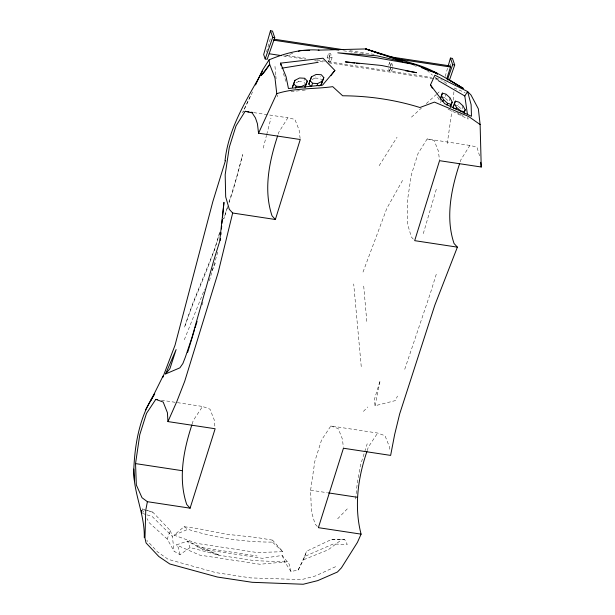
<?xml version="1.0" encoding="UTF-8"?>
<svg xmlns="http://www.w3.org/2000/svg" width="615" height="615" viewBox="0 0 615 615"><rect width="100%" height="100%" fill="white"/><g stroke="black" fill="none" stroke-linecap="round" stroke-linejoin="round"><path stroke-width="0.46" stroke-dasharray="3.08 2.31" d="M453.908 91.781L453.278 101.275M282.862 551.693L272.376 542.107L272.522 540.139L256.417 537.464L226.528 534.251L197.438 528.508L184.062 526.701L174.06 535.165L196.961 543.406L257.101 552.539L282.862 551.693L272.522 540.139M355.608 499.026L357.223 483.452L360.49 465.071L367.209 443.769M447.266 143.572L451.94 110.669M317.271 526.44L315.049 523.995L311.398 511.534L310.606 490.186L314.842 461.265L321.56 439.971L330.87 425.949L377.641 433.052L385.036 435.751L389.257 446.398L389.941 450.903M375.058 405.754L380.178 380.554L374.281 399.758L375.058 405.754L395.445 400.573L397.436 396.091M217.764 252.012L209 282.07M263.22 148.107L266.503 135.377M266.741 134.462L270.961 118.088M266.487 52.114L270.931 36.554M445.214 76.391L447.828 67.235M450.38 65.713L450.903 63.883M423.297 233.615L436.927 187.129M214.289 250.505L219.955 231.594C211.122 264.596 194.993 295.008 184.423 327.426L192.826 303.21L214.558 249.513M202.058 304.925L203.165 301.265M436.266 274.252L430.523 292.778L404.47 370.076M227.642 206.486L223.737 218.978L227.627 207.109M229.041 202.028L236.929 176.697L242.702 154.588L232.962 190.835L229.111 202.589M278.18 134.131L278.741 132.356L287.866 117.788L294.885 119.387L299.105 130.034L300.128 138.575M296.107 82.787L298.452 81.595L299.021 79.781M192.149 424.035L193.264 420.483L202.573 406.461L209.969 409.167L214.189 419.814L215.042 427.856M306.139 84.686L303.572 81.887L304.725 78.259M311.89 79.65L315.011 78.067L315.587 76.245M322.683 81.218L320.138 78.359L320.715 76.537M327.142 57.802L328.579 53.267L330.609 53.574L332.062 57.833L330.516 62.038L328.502 61.8L327.142 57.802L329.179 58.117L330.516 62.038M329.179 58.117L330.609 53.574M388.726 65.252L389.587 62.53L391.617 62.838L393.093 67.173L391.547 71.378L389.487 70.994L388.688 68.642M390.471 66.474L391.617 62.838M450.057 97.862L448.912 101.498L444.868 97.785L446.013 94.157M462.987 105.872L461.834 109.508L457.791 105.795L458.36 103.981M463.08 115.405L459.459 114.413L460.312 111.692M367.217 450.618L368.339 447.074L377.641 433.052M460.189 161.776L460.75 160L469.875 145.432L476.894 147.031L480.1 157.525M298.167 570.082L304.548 556.506L333.199 544.006L347.291 544.429L344.646 539.478L331.746 539.332L306.547 551.255L303.495 559.788L298.167 570.082L290.987 571.512L284.768 561.918L254.279 560.619L219.532 555.345L190.058 547.535L180.003 554.661L174.114 551.24L167.242 539.094L170.294 530.568L152.789 512.149L142.165 508.866M328.502 61.8L330.055 57.602L328.579 53.267M389.487 70.994L390.417 68.473M363.011 272.061L386.881 208.247L403.363 178.988M304.548 556.506L306.547 551.255M184.316 339.757L204.541 289.358M211.99 270.792L215.411 262.943M250.336 96.163L242.71 112.507L252.596 91.866M469.875 145.432L427.164 138.944L418.046 153.512L411.327 174.814L407.191 202.274L407.699 224.529L411.343 236.99L414.679 240.657M379.14 165.719L397.044 137.237M337.643 518.814L348.705 507.398M363.419 411.389L367.762 406.984M411.481 117.134L421.36 108.125M426.295 103.62L436.173 94.602L440.886 102.697M436.881 93.964L439.702 91.389M344.646 539.478L341.54 539.77L328.126 549.856L303.495 559.788M335.606 566.692L315.395 575.948L301.634 579.614L250.636 577.9L215.888 572.619L168.226 559.358L157.655 551.986L146.816 540.362M174.06 535.165L187.982 529.292C215.035 537.941 243.978 542.146 272.376 542.107M284.783 56.203L293.332 53.09M180.003 554.661L178.312 547.45L176.344 544.905L187.513 541.077L219.532 555.345L202.466 549.203L187.513 541.077L190.058 547.535M290.987 571.512L289.288 564.309L282.231 555.46L262.374 558.305L202.466 549.203M291.018 91.681L301.319 90.49M302.257 90.382L306.001 89.951M287.32 561.756L259.899 564.255L199.76 555.122L176.344 544.905M331.746 539.332L341.54 539.77M315.011 78.067L320.138 78.359M298.452 81.595L303.572 81.887M330.055 57.602L332.062 57.833M349.797 50.684L375.35 54.566M343.547 50.784L360.582 53.367M361.528 53.513L363.427 53.797M286.821 55.396L307.638 58.556M317.109 59.993L324.682 61.146M328.464 61.723L431.63 77.39M435.42 77.967L439.202 78.535M283.407 55.919L305.178 59.225M314.642 60.662L325.051 62.246M328.841 62.822L442.416 80.073M443.646 81.887L445.006 82.087M253.703 112.599L287.866 117.788M161.414 400.211L202.573 406.461M310.606 490.186L327.449 492.746M196.938 546.835L257.078 555.975M427.164 138.944L434.19 140.543L438.41 151.19L439.548 160.676M152.789 512.149L142.242 509.504L144.41 513.617M442.162 97.009L444.868 97.785M455.085 105.019L457.791 105.795M142.757 513.51L146.193 514.601M147.054 514.878L152.205 516.515L172.361 536.426L174.114 551.24M413.603 65.398L416.309 66.328M330.87 425.949L338.265 428.647L342.486 439.295L343.339 447.336M454.085 87.976L465.094 92.565M448.027 109.101L468.107 119.072L467.83 117.173M184.062 526.701L187.982 529.292M456.699 112.13L459.459 114.413M167.242 539.094L149.168 522.673L147.008 518.56M426.941 70.341L432.468 75.153M435.236 77.567L437.311 79.366M440.179 99.061L441.478 101.513M282.231 555.46L284.768 561.918M170.294 530.568L172.361 536.426M445.683 82.195L446.282 83.955M389.587 62.53L390.748 65.943M390.187 67.381L391.547 71.378M283.415 73.446L285.867 81.357M361.243 366.632L353.702 283.946M274.982 66.366L275.735 74.93M275.82 75.883L276.066 78.735M277.488 94.91L277.657 96.809M363.719 286.113L366.824 321.806"/><path stroke-width="0.92" d="M220.331 240.411L220.508 238.512M220.877 234.699L221.054 232.801M221.423 228.988L221.692 226.136M221.969 223.276L222.33 219.47M222.515 217.564L223.968 202.335L219.686 241.357L213.943 259.884L191.895 337.789L185.369 357.115L182.886 363.511L179.88 367.839L165.596 373.943L176.113 349.566L169.901 368.716L165.596 373.943M155.803 399.358L163.198 402.064L167.418 412.703L167.949 421.582L215.142 428.747L190.089 508.175L147.385 501.686L142.011 497.72L136.33 484.951L135.538 463.602L139.774 434.682L146.493 413.38L155.803 399.358L157.671 399.642M190.089 508.175L186.752 504.515C177.912 478.678 183.593 450.195 191.865 424.919M147.385 501.686L145.755 510.227L144.963 538.063L146.086 542.96L158.824 556.514L169.802 563.986L217.387 577.024L252.135 582.297L303.218 584.25L317.694 580.637L337.42 572.019L341.387 567.899L357.43 542.376L361.09 534.143C353.986 507.075 357.899 477.732 366.932 451.51M225.021 160.792C228.457 127.751 246.838 99.592 262.482 71.225M162.76 377.541L175.037 345.2L212.821 201.651L225.421 160.723M248.952 111.876L245.154 111.3L236.037 125.867L229.318 147.169L225.182 174.637L225.69 196.892L229.334 209.354L232.67 213.013L218.202 272.391L184.731 381.223L176.851 401.48L167.949 421.582M270.462 30.75L263.674 54.55L265.173 58.955L267.202 59.263L274.744 37.661L272.491 31.058L270.462 30.75L272.706 37.354L265.173 58.955M448.089 66.32L450.434 58.087L452.471 58.394L454.716 64.998L449.38 80.296M187.613 352.457L194.555 329.602M195.109 327.78L197.054 321.376M232.67 213.013L275.374 219.501L300.243 139.52L258.554 133.194L257.416 123.707L255.448 117.926L252.181 112.906L245.154 111.3M154.657 393.815C139.866 415.871 134.946 442.938 133.816 469.045C133.063 492.6 144.932 514.032 144.271 537.633M305.071 87.253L307.285 81.057L304.725 78.259L299.597 77.967L294.908 80.35L292.363 87.307L293.762 83.978M294.047 83.071L294.908 80.35M277.626 135.907C269.285 161.261 263.274 189.866 272.038 215.834L275.374 219.501M295.577 88.06L296.146 86.246L293.509 83.671M305.002 87.207L307.285 81.057M310.752 86.2L308.822 84.117L311.474 76.814L316.156 74.43L321.284 74.723L323.828 77.582L321.222 84.755L318.87 85.977M311.474 76.814L308.822 84.117M311.674 85.992L312.535 83.263L309.968 80.48M317.086 85.385L317.663 83.571L322.368 81.126L323.828 77.582M321.222 84.755L322.368 81.126M440.179 99.061L442.4 93.119L446.013 94.157L450.057 97.862L452.179 102.082L450.334 107.202M446.774 78.828L450.503 67.027L450.126 65.928L388.603 56.58M441.547 95.84L442.4 93.119M442.908 101.337L443.484 99.522L441.332 95.433M446.944 105.111L447.512 103.297L443.484 99.522M450.265 107.041L452.179 102.082M454.001 108.601L453.124 107.01L455.323 101.129L458.936 102.159L462.987 105.872L465.209 109.747L464.064 113.383M454.47 103.85L455.323 101.129M455.892 109.17L456.461 107.356L454.27 103.374M459.636 163.552C451.295 188.905 445.283 217.51 454.047 243.479L457.383 247.145L434.782 305.286L399.681 413.864L394.646 434.559L390.633 455.4L343.439 448.235L318.386 527.662L361.09 534.143M447.343 79.988L452.678 64.683L450.434 58.087M432.36 88.191L430.462 84.962L434.851 75.199L467.608 91.55L471.013 95.033L478.347 108.832L480.123 124.561L481.238 167.011L439.548 160.676L414.679 240.657L457.383 247.145M258.554 133.194L276.765 93.672L274.982 77.951L269.685 64.46L269.032 59.87C284.814 53.267 301.819 48.654 319.07 50.138M440.54 98.292L441.255 96.747M255.556 84.978L262.382 70.356L269.032 59.87M453.124 107.01L454.178 104.758M465.209 109.747L464.225 111.776L460.604 110.785L456.461 107.356M145.371 410.074L150.975 400.311L163.098 375.903M150.975 400.311L154.68 393.808M467.423 114.321L464.802 95.978L467.608 91.55L471.121 104.711L471.474 116.304L444.584 103.651L430.462 84.962M264.888 71.394L269.685 64.46L261.175 75.491L264.358 72.163M330.901 75.63L334.883 70.448L323.006 58.21L280.517 63.137L281.147 65.659M334.883 70.448L322.568 85.116L288.443 88.506L286.06 76.606L280.517 63.137M305.855 84.478L301.258 86.584L296.146 86.246M298.46 51.214L300.166 50.591L309.668 50.353M276.765 93.672C294.923 87.807 314.081 89.267 332.73 86.661L342.647 95.779C368.8 95.925 394.938 99.707 419.922 107.517L434.413 102.105L468.53 116.419L480.123 124.561M281.778 68.18L318.163 62.323M318.216 50.138L365.71 48.939L418.431 65.228C434.428 70.287 448.735 79.873 463.133 88.345L447.305 78.797L463.133 88.345M312.535 83.263L317.663 83.571M354.77 63.061L345.33 61.877L381.485 65.459L416.501 72.685L405.354 70.687M356.654 63.291L359.491 63.653M272.706 37.354L274.744 37.661M452.678 64.683L454.716 64.998M274.075 39.191L343.17 49.684M273.506 40.144L338.811 50.061M396.552 58.832L450.503 67.027M269.209 53.766L281.516 55.634M250.851 112.168L252.75 112.453M135.538 463.602L182.309 470.706M328.379 492.884L357.377 497.289M415.063 64.567L376.711 57.795L337.789 52.829L377.033 55.834L415.063 64.567L437.188 73.423L427.802 70.179M447.512 103.297L451.126 104.312M421.659 67.742L429.923 70.202M381.977 54.527L365.71 48.939L398.059 59.463M365.71 48.939L401.772 61.108M424.588 68.988L426.948 69.887M438.149 80.55L464.802 95.978M437.519 74.092L433.49 71.517L437.488 74.008M141.527 510.45L141.896 513.233M480.669 162.268L481.238 167.011M133.816 469.045L134.439 480.707"/></g></svg>
